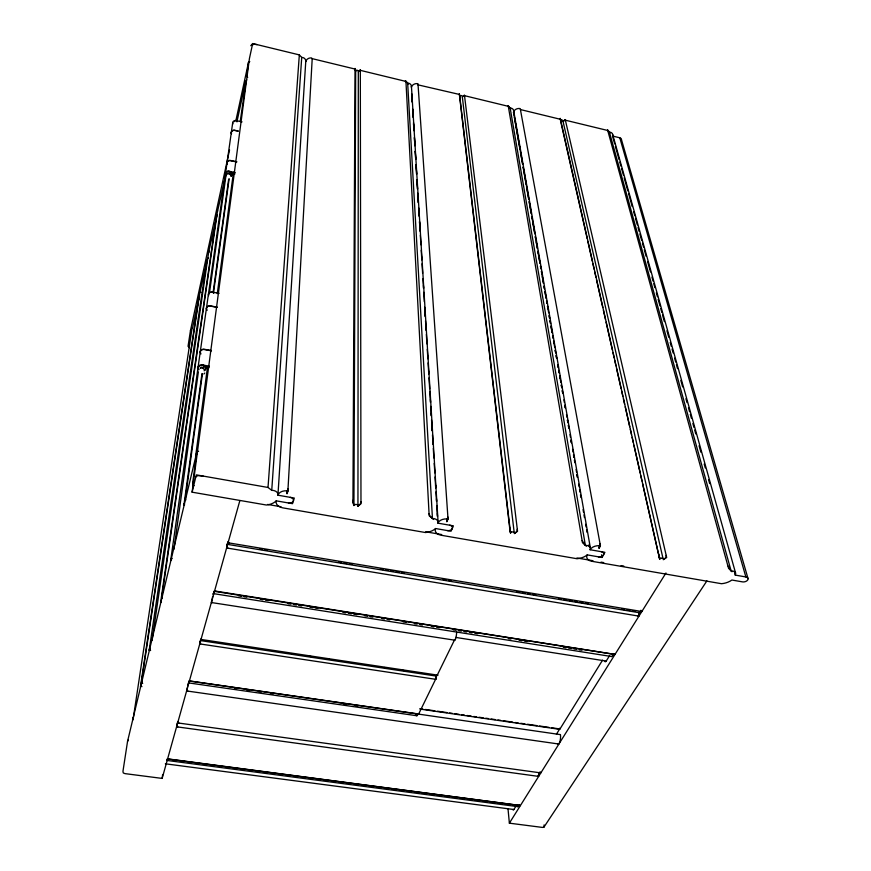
<?xml version="1.0" encoding="UTF-8"?>
<svg xmlns="http://www.w3.org/2000/svg" width="871" height="871" viewBox="0 0 871 871"><rect width="100%" height="100%" fill="white"/><g stroke="black" fill="none" stroke-linecap="round" stroke-linejoin="round"><path stroke-width="1.31" d="M357.948 506.225L358.319 71.836A1.361 1.252 3.3 0 0 357.339 70.301A1.361 1.252 3.3 0 0 355.673 71.193L353.931 505.518A2.069 1.437 -0.1 0 1 356.446 504.472A2.069 1.437 -0.1 0 1 357.948 506.225L360.975 503.786L360.322 69.724L358.319 71.836M354.878 504.636L353.931 505.518L352.94 502.371L355.02 68.439L355.673 71.193L356.304 70.42M199.132 295.53L140.786 684.486L140.677 685.88L141.94 686.631M208.354 258.034A5.106 4.094 10.6 0 0 206.95 259.743L149.518 648.002L149.409 649.439L150.618 650.583M217.554 210.684L162.028 595.677L162.267 598.007M288.018 488.838L287.789 490.928L286.82 490.809L287.016 493.792L287.898 490.95L312.21 58.651L355.128 69.081L355.488 70.388M198.37 371.863L173.971 549.198M199.971 291.687L141.723 680.545L141.614 682.004L142.692 683.506M640.533 611.126A1.873 0.74 -82.2 0 1 639.804 612.694A1.873 0.74 -82.2 0 1 639.085 612.063L638.966 616.135L226.602 547.968L227.266 543.711M208.909 250.521L152.087 640.446M192.143 327.757L133.045 719.827M358.906 71.215L360.006 70.268L405.94 81.439L407.661 83.137A3.724 3.386 -5.1 0 1 411.341 87.263A5.4 4.899 -6.3 0 1 417.296 83.627L417.982 83.747L448.021 519.072L446.975 518.942A8.144 5.553 -3.6 0 0 437.852 523.133L453.41 525.855L451.026 531.212L435.522 528.523A8.111 5.509 -3.4 0 0 440.944 535.208L577.038 558.736A14.241 9.374 -7.9 0 0 587.272 554.892L601.992 557.451L604.91 552.323L590.081 549.732A5.531 3.636 -8.2 0 0 585.366 545.311L582.481 542.687L508.305 106.316L510.874 108.864M446.975 518.942L446.823 521.794L448.021 519.072M312.264 58.978L311.611 57.932A5.52 5.052 11.2 0 0 305.721 61.667A3.811 3.484 12.6 0 0 301.725 57.41L299.33 54.895L252.677 43.55L250.761 45.717M538.866 772.686L538.648 776.399L176.584 726.795L177.031 724.062L176.955 726.218L177.815 726.958M305.786 61.144L277.936 495.196L294.3 498.049L292.504 503.667L276.216 500.836A14.927 10.365 3.6 0 1 266.352 505.017L192.099 492.18L249.444 58.444L252.677 43.55M286.82 490.809A8.372 5.825 2.7 0 0 277.936 495.196A5.781 4.017 3.3 0 0 271.741 490.329L301.725 57.41M271.741 490.329L268.018 487.466L299.33 54.895M639.053 613.249L638.704 615.438L637.714 615.917M437.264 674.655C436.371 677.235 435.848 674.96 435.99 679.358L199.764 643.909L200.221 641.034L200.559 644.028M360.964 501.674L360.496 503.699L358.83 505.507M538.79 773.775L538.43 775.778L537.549 776.246M227.07 544.952L227.026 547.347L228.017 548.197M436.24 676.56L435.881 678.705L418.668 714.013L417.971 713.98A4.834 1.154 -82.4 0 1 416.501 715.494M201.016 639.445L437.286 675.069L454.749 639.445M197.325 453.933A8.144 5.749 6.4 0 0 195.823 455.827L195.583 456.556L207.581 366.473M183.879 505.398L201.985 373.517M185.142 500.139L202.431 373.833M198.599 451.298L197.51 451.472L196.672 452.898L127.536 741.439L122.963 771.292L123.247 772.936L124.989 773.622L162.148 778.413L162.637 774.526M172.229 558.431A7.556 4.921 5.8 0 0 170.858 560.064L170.651 560.674L225.284 175.321A5.378 4.54 12.7 0 1 225.535 174.788M237.054 120.873L236.945 121.733L245.644 81.515A5.672 5.052 16.8 0 1 246.743 79.849M217.282 293.669L233.45 172.316M240.276 121.091L245.872 82.44M160.591 602.667L216.629 214.93M213.482 293.059L229.149 178.62M213.09 292.634L228.648 179.382M225.556 173.242L227.048 162.637M227.081 162.441L232.731 122.506M209.323 293.952L225.948 175.746M196.672 452.898L192.622 483.427L193.057 485.158L194.07 485.724M173.46 548.937L173.71 547.206M249.781 61.591L248.529 62.211L246.722 75.842L247.702 77.421M161.679 598.137L161.93 596.395M151.587 640.272L151.848 638.541M149.409 648.71L149.148 650.441L149.344 649.908A7.044 4.268 5.3 0 1 150.062 648.917M140.416 686.914L140.688 685.194M141.363 682.973L141.625 681.253M132.566 719.718L132.828 718.02M188.103 683.517L187.624 686.315M229.552 149.899L190.455 330.588L188.038 346.342L189.551 347.725M600.424 545.845L599.433 545.714L598.965 548.447L600.424 545.845L520.248 108.625L519.584 108.505A5.368 4.703 -17.2 0 0 513.759 111.434M177.542 722.299L177.238 723.616M187.461 687.219L186.612 690.943L558.899 744.041L559.193 743.507A6.826 2.33 -84 0 0 560.456 734.612L189.051 680.97L188.572 682.657M235.878 120.666L248.529 62.211M227.679 543.047L227.309 544.342L639.51 612.759M287.789 490.928L287.278 492.964M437.917 523.144A5.618 3.843 -3.1 0 0 432.452 518.506L429.174 515.763L405.94 81.439M192.099 492.18L196.302 474.869L268.018 487.466M612.563 654.578L615.013 654.404L214.582 590.952L213.809 592.476M200.646 639.869L200.384 640.566L436.545 676.125M127.536 741.439L128.277 739.991M162.148 778.413L239.841 500.651M190.455 330.588L190.945 329.859M217.554 211.261L225.502 176.182M447.171 520.989L447.868 516.971M208.888 251.164L217.053 215.05M508 808.68L509.372 823.171L542.361 827.417L543.907 827.189L544.103 824.902M417.677 84.781L459.409 94.438L459.648 95.69M599.39 547.674L600.043 543.744M252.296 45.325L253.581 44.192L257.108 44.628M166.818 760.405L167.297 758.815L519.867 805.468L167.57 759.022M195.823 476.927L197.728 475.599L203.139 476.067M556.417 734.231L559.705 728.929A6.794 2.319 -83.9 0 0 559.585 728.232M602.558 660.153L559.759 729.343L419.974 709.07M512.845 809.529A3.234 1.002 -84.6 0 0 513.857 809.518L515.686 806.579M604.822 661.448A3.593 1.339 -82.9 0 0 606.205 661.067L609.526 655.743M509.372 823.171L665.956 572.998M543.907 827.189L706.914 580.87M435.881 678.705L435.26 679.238M454.662 640.174L211.337 602.525L211.522 601.861A7.676 0.621 -80 0 0 212.644 596.428M204.772 373.038L203.89 374.007M460.443 95.723L459.79 96.463L510.504 532.943A2.025 1.361 -5.9 0 1 513.073 531.952A2.025 1.361 -5.9 0 1 514.326 533.618L517.548 531.288L464.439 95.048L462.349 97.084L514.162 532.268M561.272 120.22L560.586 120.938L587.217 238.741M199.524 295.661L192.393 328.454M662.983 558.387L563.069 121.537L565.225 119.556L666.674 557.484L663.277 559.705A2.003 1.285 -10.4 0 0 662.243 558.115A2.003 1.285 -10.4 0 0 659.641 559.073L659.042 556.427M462.958 96.496L464.134 95.581L508.599 106.393M558.583 743.551L557.767 743.878M563.7 120.96L564.931 120.089L608.002 130.552L610.059 132.947M511.527 532.105L510.504 532.943L509.905 529.949L459.311 93.796L459.79 96.463A1.35 1.209 -12.1 0 1 461.467 95.603A1.35 1.209 -12.1 0 1 462.349 97.084M515.273 532.932L516.982 531.179L517.287 529.187M213.928 591.442L215.954 591.169M664.268 559.051L666.021 557.364L666.184 555.382M660.73 558.267L659.641 559.073L560.26 118.347L560.586 120.938A1.339 1.154 -20.1 0 1 562.285 120.1A1.339 1.154 -20.1 0 1 563.069 121.537M207.156 260.549L199.84 292.602L200.896 292.329M230.129 174.45L230.151 174.581A1.59 1.339 13 0 0 227.462 173.841L227.723 173.547M200.711 367.671L200.243 368.019A1.916 1.437 8.2 0 1 203.128 367.856M227.767 173.536L229.639 173.754M201.212 367.518L202.137 367.518M189.41 680.937L419.06 714.057L417.59 713.959M214.103 591.311L614.349 654.382L613.794 654.208M613.206 654.524L613.271 654.524A4.997 1.884 -82.8 0 1 610.952 656.32M178.903 723.093L177.728 721.558L177.662 722.919L539.28 772.686L540.423 772.065M640.599 611.311L641.361 611.192L640.914 610.266L641.851 611.518L228.06 542.775L228.006 541.599L229.476 543.003M201.593 364.818L209.378 366.201M165.348 763.802L513.857 809.518M519.312 805.425L520.39 805.566L519.138 805.25M166.764 760.416L517.799 806.644M539.726 772.74L540.837 772.893M213.362 593.608L611.496 656.527M234.441 688.134L237.119 688.526M246.526 689.876L249.215 690.268M258.622 691.618L261.311 692.01M270.718 693.36L273.396 693.752M343.261 703.822L345.95 704.203M355.357 705.564L358.046 705.946M188.419 682.875L416.817 715.744M420.062 708.678L422.751 709.07M425.44 709.451L434.836 710.823M437.525 711.204L446.921 712.576M449.599 712.957L452.289 713.349M454.978 713.741L459.006 714.329M461.684 714.71L464.374 715.102M467.063 715.494L471.091 716.082M473.77 716.463L476.459 716.855M479.137 717.247L483.165 717.835M485.855 718.216L488.544 718.608M491.222 719L495.251 719.588M497.94 719.969L500.629 720.361M503.307 720.753L512.703 722.113M515.392 722.505L518.082 722.897M520.76 723.289L524.788 723.866M527.478 724.258L536.874 725.619M539.563 726.011L548.959 727.372M551.648 727.764L559.705 728.929M418.058 713.904L418.668 714.013M291.567 653.588L294.246 653.99M308.987 656.211L311.676 656.625M326.418 658.846L329.096 659.249M384.057 667.524L386.746 667.937M401.487 670.158L404.166 670.561M418.918 672.782L421.597 673.185M437.286 675.069L438.026 675.177M238.708 595.873L241.387 596.297M244.054 596.722L246.831 597.158M260.233 599.281L262.911 599.705M265.448 600.108L268.279 600.555M288.17 603.712L290.849 604.126M293.527 604.55L296.434 605.018M298.873 605.399L301.802 605.868M309.847 607.141L312.526 607.566M315.204 607.991L317.893 608.415M342.989 612.378L345.667 612.803M348.335 613.228L351.405 613.717M353.68 614.077L356.772 614.567M364.818 615.841L367.497 616.265M370.175 616.69L372.864 617.114M381.759 618.519L384.438 618.943M387.105 619.368L389.783 619.793M403.153 621.905L406.387 622.417M414.422 623.69L417.111 624.115M419.789 624.54L422.468 624.964M431.221 626.347L433.9 626.772M436.578 627.196L439.245 627.621M453.312 629.842L455.99 630.266M458.669 630.691L461.358 631.116M464.036 631.54L466.714 631.965M469.404 632.39L472.082 632.814M474.76 633.239L477.439 633.663M508.283 638.552L510.961 638.976M519.007 640.25L521.685 640.675M524.375 641.1L527.053 641.524M563.254 647.251L565.932 647.676M568.621 648.1L571.3 648.525M573.978 648.949L576.667 649.374M579.346 649.799L582.024 650.223M455.773 637.42L606.205 661.067M454.107 640.544L455.141 640.043A7.393 1.938 -81.7 0 0 456.654 632.03M259.46 549.057L262.138 549.503M264.828 549.949L267.506 550.396M338.601 562.187L341.29 562.633M343.969 563.08L346.647 563.526M349.336 563.973L352.015 564.419M380.192 569.09L382.87 569.536M385.559 569.982L388.237 570.429M390.916 570.875L393.605 571.322M396.283 571.768L398.972 572.214M401.651 572.661L404.34 573.096M443.241 579.553L445.919 579.999M448.598 580.445L451.287 580.892M500.923 589.134L503.601 589.58M517.015 591.801L519.704 592.247M522.382 592.694L525.071 593.14M527.75 593.587L530.428 594.033M533.117 594.479L535.796 594.915M558.605 598.704L561.283 599.15M563.973 599.596L566.651 600.043M569.329 600.489L572.018 600.936M574.697 601.371L577.386 601.817M580.064 602.264L582.753 602.71M585.432 603.157L588.11 603.603M621.654 609.167L624.333 609.613M627.022 610.059L629.7 610.506M632.379 610.952L635.068 611.398M267.615 504.44L281.006 506.759M425.614 531.778L441.684 534.554M576.918 557.963L592.977 560.739M601.012 562.133L603.69 562.59M621.099 565.606L623.778 566.063M609.319 132.044L607.544 129.844L727.753 565.388L731.085 570.853A5.487 3.408 -11.9 0 1 735.255 575.1L745.859 576.95A3.974 2.45 -12.2 0 1 747.688 580.021A3.974 2.45 -12.2 0 1 742.473 581.872L731.89 580.032A14.121 8.808 -11.7 0 1 721.504 583.712L591.736 561.272A7.981 5.204 -8.4 0 1 587.217 554.881M203.738 366.593L209.051 367.606M202.192 367.54L203.117 367.954M211.424 350.545L203.77 349.173A3.854 2.918 8.5 0 0 200.537 352.918M211.435 350.85L203.727 349.456A3.854 2.918 8.5 0 0 200.602 350.969A3.854 2.918 8.5 0 0 200.972 353.909M217.195 307.147L209.791 305.775A3.702 2.885 9.3 0 0 206.667 309.466M217.227 307.376L209.759 305.993A3.702 2.885 9.3 0 0 206.743 307.474A3.702 2.885 9.3 0 0 207.091 310.392M219.078 293.342L211.707 291.959A3.658 2.874 9.6 0 0 208.615 295.639M238.186 130.998L234.147 130.171A3.103 2.689 14.8 0 0 231.479 133.611M238.164 131.151L234.125 130.323A3.103 2.689 14.8 0 0 231.457 133.764M230.205 172.828L234.996 173.884M235.29 172.578L228.452 171.162A3.244 2.744 13 0 0 226.079 175.343M236.77 161.788L229.955 160.373A3.212 2.733 13.4 0 0 227.211 163.868M236.662 161.973L229.922 160.569A3.212 2.733 13.4 0 0 227.189 164.064M242.062 121.886L235.486 120.481A3.07 2.667 15.3 0 0 232.851 123.9M560.478 119.305L520.423 109.561M612.487 136.018L619.793 137.792A2.678 2.232 -22.3 0 1 621.404 140.013M187.886 691.117L186.949 690.518M201.8 639.564L201.059 638.693M212.154 602.656L211.577 602.09M433.616 519.475L432.452 518.506L407.661 83.137L408.445 83.997M432.321 518.387L429.86 515.882L429.065 513.661M586.379 546.237L585.366 545.311L510.156 108.026A3.702 3.255 -16.5 0 1 513.65 111.542M585.247 545.202L582.133 540.597M731.978 571.746L731.085 570.853L609.395 132.131A3.702 3.103 -22.1 0 1 612.629 135.538M730.976 570.745L728.57 568.349L727.993 566.259M407.574 83.039L405.451 80.709L405.516 81.634M510.068 107.939L508.12 105.674L508.283 106.61M203.389 368.226L203.705 368.901A1.916 1.437 8.2 0 0 203.444 368.172M184.598 504.908L184.129 503.667M161.266 602.177L160.852 600.925M209.171 251.273L209.682 251.991M196.269 456.273L195.812 454.825M171.293 560.38L170.901 558.942M185.763 500.063L185.381 498.408M621.404 139.414L748.069 578.714M353.637 504.592L352.951 500.27M619.793 137.792L745.859 576.95M612.574 134.112L735.57 572.998M612.857 137.324L614.686 143.857M615.416 146.47L619.063 159.535M619.793 162.158L620.892 166.078M621.622 168.691L623.451 175.223M624.18 177.836L627.839 190.901M628.568 193.514L632.215 206.579M633.685 211.805L634.774 215.736M635.503 218.349L637.332 224.881M638.062 227.494L639.162 231.414M639.891 234.027L641.72 240.559M642.45 243.172L643.549 247.092M644.279 249.705L646.108 256.237M647.567 261.463L650.485 271.926M651.954 277.152L653.043 281.072M653.773 283.685L654.872 287.604M656.331 292.83L657.431 296.75M658.16 299.363L659.989 305.895M660.719 308.508L661.818 312.428M662.548 315.041L664.366 321.584M666.925 330.73L668.754 337.262M670.213 342.488L671.312 346.408M672.042 349.021L673.141 352.94M674.6 358.166L675.7 362.086M676.429 364.699L677.529 368.629M680.817 380.387L682.635 386.92M685.923 398.678L687.023 402.598M688.482 407.824L689.582 411.743M690.311 414.356L691.411 418.276M692.87 423.513L693.969 427.432M694.699 430.045L695.787 433.965M699.075 445.723L700.905 452.256M704.193 464.014L705.292 467.934M708.58 479.703L709.68 483.623M734.525 572.476L735.255 575.1M230.347 173.928L230.173 173.209L231.926 173.917A3.244 2.744 13 0 1 231.174 175.877M587.816 241.387L592.313 261.246M592.901 263.891L594.098 269.183M594.697 271.839L595.895 277.13M596.493 279.776L602.786 307.572M603.385 310.218L605.476 319.483M606.074 322.139L612.357 349.935M612.955 352.581L614.153 357.872M614.752 360.518L615.949 365.82M616.548 368.466L621.034 388.314M621.633 390.97L622.83 396.261M623.429 398.907L624.627 404.198M625.226 406.844L629.711 426.703M630.31 429.349L631.508 434.651M632.106 437.296L633.304 442.588M633.903 445.233L640.185 473.029M640.784 475.675L641.981 480.977M642.58 483.623L658.443 553.771M658.912 554.108L659.565 558.224M510.33 532.061L509.655 527.837M601.502 554.783L601.992 557.451M513.629 110.552L590.396 548.088M528.762 199.034L523.133 166.916L526.138 184.304M529.23 201.713L531.332 213.765L530.112 207.058M531.8 216.444L534.848 233.842L532.693 221.778M540.945 268.649L540.477 265.971L540.891 268.638M543.526 283.369L541.414 271.317L541.827 273.984M544.462 288.726L543.994 286.047L544.408 288.715M546.095 298.089L544.93 291.404L546.052 298.078M547.032 303.446L546.563 300.767L546.988 303.435M548.676 312.82L547.5 306.124L547.924 308.791M550.08 320.844L550.548 323.522L550.026 320.833M551.016 326.2L552.192 332.896L550.962 326.19M552.66 335.575L553.129 338.253L552.606 335.564M553.597 340.931L554.773 347.616M555.241 350.294L555.709 352.973L555.186 350.284M556.177 355.651L556.645 358.329L556.123 355.64M557.81 365.025L558.278 367.693L557.756 365.014M558.747 370.371L559.215 373.049L558.692 370.36M559.683 375.728L560.859 382.423M561.327 385.102L561.795 387.78L561.272 385.091M562.731 393.126L562.263 390.458L562.677 393.115M563.907 399.822L564.375 402.5M565.312 407.857L564.843 405.178L565.257 407.846M566.488 414.552L566.956 417.22M567.892 422.577L567.424 419.898L567.827 422.566M568.828 427.933L568.36 425.255L568.763 427.922M569.993 434.629L570.461 437.307M571.409 442.653L570.93 439.975L571.343 442.642M572.574 449.349L573.042 452.027M573.978 457.384L573.51 454.706L573.924 457.373M576.09 469.425L576.558 472.104M577.027 474.782L577.495 477.46L576.972 474.771M578.671 484.156L579.139 486.835M513.955 114.7L513.487 112.021L522.665 164.238L520.51 152.175M514.423 117.378L520.041 149.496M526.607 186.982L528.708 199.024M529.176 201.702L529.644 204.38M531.756 216.433L532.225 219.111M535.741 239.187L535.273 236.509L537.429 248.562L536.209 241.866M538.322 253.907L537.843 251.229L540.009 263.292L538.79 256.586M542.295 276.662L543.471 283.358M553.542 340.92L554.01 343.588M559.628 375.717L560.097 378.395M574.392 460.051L574.86 462.73M579.542 489.491L580.01 492.169M580.478 494.848L580.946 497.526M583.058 509.579L583.526 512.257M583.995 514.924L584.463 517.603M585.639 524.298L586.107 526.977M586.575 529.655L587.043 532.333M589.144 544.375L589.613 547.053M411.439 86.24L438.08 521.979M411.754 94.057L412.255 102.201L411.711 94.046M413.496 122.571L413.986 130.715L413.529 123.911M414.901 145.653L414.4 137.509L414.857 145.642M415.728 159.23L415.238 151.086L415.685 159.219M416.969 179.6L417.547 189.105M418.711 208.115L419.201 216.258L418.657 208.104M419.539 221.691L420.116 231.196L419.484 221.68M420.78 242.062L420.943 244.784L420.312 235.257M421.695 256.999L421.858 259.71M423.426 285.514L423.589 288.236M425.168 314.028L425.331 316.75L424.7 307.234M425.995 327.605L426.159 330.327L425.527 320.811M427.737 356.13L427.901 358.841L427.258 349.325M428.641 371.057L428.804 373.779M430.383 399.582L430.546 402.293M431.21 413.159L431.374 415.87M432.125 428.097L432.288 430.807M432.952 441.673L433.116 444.384L432.473 434.869M434.683 470.188L434.847 472.899L434.204 463.383M435.598 485.125L435.761 487.836M436.425 498.702L436.589 501.424L435.946 491.897M437.34 513.64L437.503 516.351M416.926 179.589L417.503 189.094M421.226 250.195L421.804 259.7M422.054 263.782L422.631 273.287M422.958 278.709L423.535 288.225M423.785 292.297L424.362 301.802M426.355 334.388L426.932 343.893M428.086 362.902L428.75 373.768M429 377.84L429.664 388.706M429.828 391.417L430.492 402.282M430.731 406.354L431.308 415.859M431.559 419.931L432.223 430.797M433.301 448.445L433.878 457.95M435.032 476.96L435.696 487.825M436.774 505.485L437.438 516.34M213.101 593.543A7.676 0.621 -80 0 1 212.96 594.468M416.273 714.819A4.834 1.154 -82.4 0 1 416.153 713.806M519.083 805.24A4.497 1.404 -84.6 0 1 517.243 806.023M539.911 772.196A1.677 0.555 -84.4 0 1 539.421 773.404A1.677 0.555 -84.4 0 1 538.92 773.023M234.593 121.624A1.415 1.23 15.4 0 1 234.789 121.374M236.466 121.167A1.415 1.23 15.4 0 1 237.01 121.624M227.494 173.645A1.59 1.339 13 0 1 230.194 174.733M226.079 175.681A3.168 2.678 13 0 1 226.667 172.099A3.168 2.678 13 0 1 230.913 172.556A3.168 2.678 13 0 1 231.065 176.225M226.122 175.3A3.168 2.678 13 0 1 226.71 171.718A3.168 2.678 13 0 1 230.967 172.186A3.168 2.678 13 0 1 231.109 175.844M198.806 369.282A3.909 2.929 8.2 0 1 199.448 365.374A3.909 2.929 8.2 0 1 204.696 365.853A3.909 2.929 8.2 0 1 204.957 369.848M211.642 292.231A1.688 1.328 9.6 0 1 212.502 292.231M212.927 292.362A1.688 1.328 9.6 0 1 213.787 293.168M200.395 368.041A1.916 1.437 8.2 0 1 202.693 367.9M203.4 368.466A1.916 1.437 8.2 0 1 203.607 368.814M198.795 369.794A3.822 2.863 8.2 0 1 199.688 365.842A3.822 2.863 8.2 0 1 204.99 366.854A3.822 2.863 8.2 0 1 204.086 370.817M435.587 528.534A14.491 9.908 -2.7 0 1 425.516 532.54L282.629 507.826A8.34 5.77 2.7 0 1 276.216 500.836M449.599 525.18A4.061 2.765 -3.6 0 1 452.289 528.545A4.061 2.765 -3.6 0 1 447.226 530.559M290.217 497.341A4.17 2.896 2.6 0 1 293.407 500.858A4.17 2.896 2.6 0 1 288.443 502.959M601.273 551.691A3.996 2.613 -8.6 0 1 603.516 554.903A3.996 2.613 -8.6 0 1 598.366 556.83M590.081 549.732A8.013 5.248 -8.6 0 1 599.433 545.714M549.612 318.165L549.144 315.498L549.557 318.155M413.159 117.139L412.669 108.995L413.115 117.128M416.643 174.167L416.066 164.663L416.588 174.156M418.374 202.682L417.797 193.177L418.33 202.671"/></g></svg>
